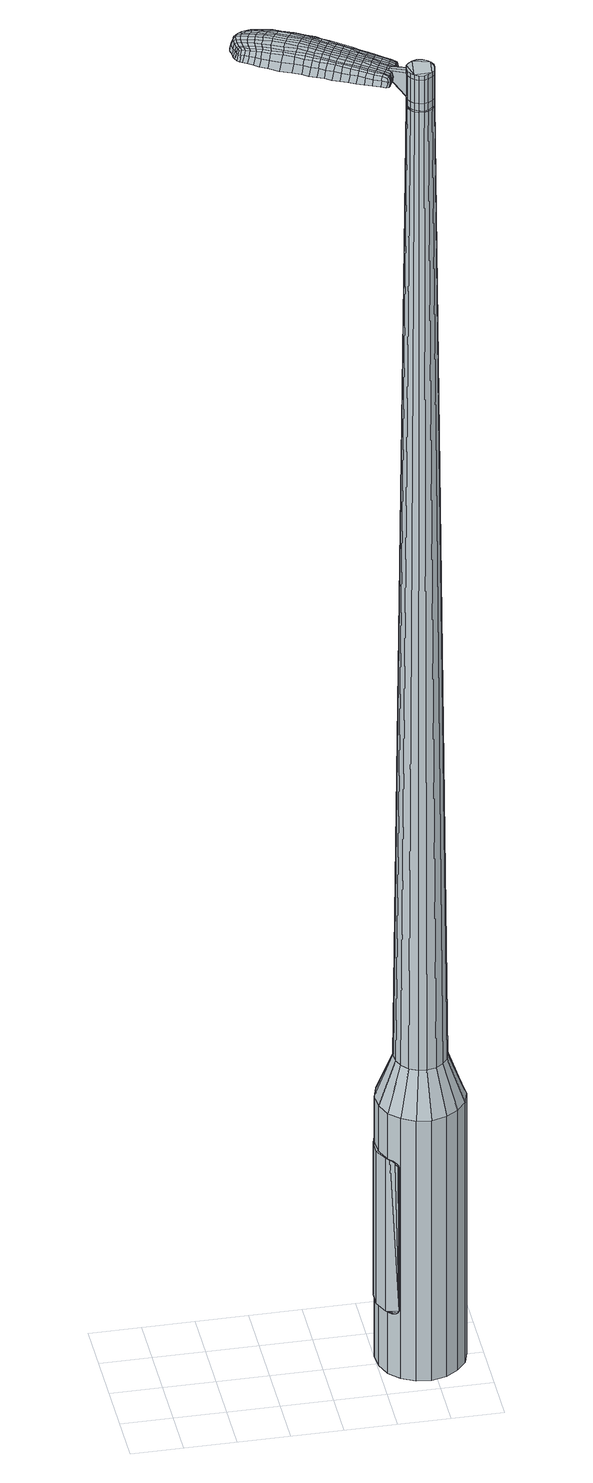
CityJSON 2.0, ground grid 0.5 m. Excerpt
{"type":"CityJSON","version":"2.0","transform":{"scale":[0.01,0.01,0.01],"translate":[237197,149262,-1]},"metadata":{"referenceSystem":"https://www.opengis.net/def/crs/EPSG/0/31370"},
"CityObjects":{
"object1":{"type":"GenericCityObject","attributes":{"cluster":263,"mean_distance_to_centroid":0.296,"new_centroid_x":237199.44,"new_centroid_y":149262.57,"mean_distance_to_camera":9.33,"H1":-0.932,"H2":-3.97,"Z_final":112.11,"cluster2":-1,"proj_x":237200.84,"proj_y":149259.83,"id_line":44029,"bearing_l":243.05,"distance":3.08,"orientation":"right","G_obj":153.05},"geometry":[{"type":"MultiSurface","lod":"2","boundaries":[[[0,1,2,3]],[[1,4,5,2]],[[4,6,7,5]],[[6,8,9,7]],[[8,10,11,9]],[[10,12,13,11]],[[12,14,15,13]],[[14,16,17,15]],[[16,18,19,17]],[[18,20,21,19]],[[20,22,23,21]],[[22,24,25,23]],[[24,26,27,25]],[[26,28,29,27]],[[28,30,31,29]],[[30,32,33,31]],[[32,34,35,33]],[[34,0,3,35]],[[36,37,38,39]],[[38,40,41,42]],[[41,43,42]],[[42,44,45,46]],[[45,47,46]],[[46,48,49,50]],[[49,51,50]],[[42,46,50,38]],[[50,52,39,38]],[[53,36,39]],[[2,5,7,35]],[[7,9,11,15]],[[11,13,15]],[[15,17,19,23]],[[19,21,23]],[[23,25,27,31]],[[27,29,31]],[[15,23,31,7]],[[31,33,35,7]],[[3,2,35]],[[1,0,54,55]],[[0,34,56,54]],[[34,32,57,56]],[[32,30,58,57]],[[30,28,59,58]],[[28,26,60,59]],[[26,24,61,60]],[[24,22,62,61]],[[22,20,63,62]],[[20,18,64,63]],[[18,16,65,64]],[[16,14,66,65]],[[14,12,67,66]],[[12,10,68,67]],[[10,8,69,68]],[[8,6,70,69]],[[6,4,71,70]],[[4,1,55,71]],[[55,54,72,73]],[[54,56,74,72]],[[56,57,75,74]],[[57,58,76,75]],[[58,59,77,76]],[[59,60,78,77]],[[60,61,79,78]],[[61,62,80,79]],[[62,63,81,80]],[[63,64,82,81]],[[64,65,83,82]],[[65,66,84,83]],[[66,67,85,84]],[[67,68,86,85]],[[68,69,87,86]],[[69,70,88,87]],[[70,71,89,88]],[[71,55,73,89]],[[90,91,92,73]],[[74,93,91,90]],[[94,95,93,74]],[[96,97,95,94]],[[77,98,97,96]],[[78,99,98,77]],[[100,101,99,78]],[[102,103,101,100]],[[81,104,103,102]],[[105,106,104,81]],[[83,107,106,105]],[[108,109,107,83]],[[85,110,109,108]],[[86,111,110,85]],[[87,112,111,86]],[[113,114,112,87]],[[115,116,114,113]],[[73,92,116,115]],[[117,118,119,120]],[[121,117,120,122]],[[123,121,122,124]],[[125,123,124,126]],[[127,125,126,128]],[[129,127,128,130]],[[131,129,130,132]],[[133,131,132,134]],[[135,133,134,136]],[[137,135,136,138]],[[139,137,138,140]],[[141,139,140,142]],[[143,141,142,144]],[[145,143,144,146]],[[147,145,146,148]],[[149,147,148,150]],[[72,90,73]],[[72,74,90]],[[75,94,74]],[[75,76,96,94]],[[76,77,96]],[[79,100,78]],[[79,80,102,100]],[[80,81,102]],[[82,105,81]],[[82,83,105]],[[84,108,83]],[[84,85,108]],[[88,113,87]],[[88,89,115,113]],[[89,73,115]],[[151,92,91]],[[152,116,92]],[[152,153,114,116]],[[153,112,114]],[[154,109,110]],[[154,107,109]],[[155,106,107]],[[155,104,106]],[[156,103,104]],[[156,157,101,103]],[[157,99,101]],[[158,97,98]],[[158,159,95,97]],[[159,93,95]],[[151,91,93]],[[39,52,149,160]],[[92,151,161,150]],[[53,39,160,118]],[[151,93,119,161]],[[36,53,118,117]],[[93,159,120,119]],[[37,36,117,121]],[[159,158,122,120]],[[38,37,121,123]],[[158,98,124,122]],[[40,38,123,125]],[[98,99,126,124]],[[41,40,125,127]],[[99,157,128,126]],[[43,41,127,129]],[[157,156,130,128]],[[42,43,129,131]],[[156,104,132,130]],[[44,42,131,133]],[[104,155,134,132]],[[45,44,133,135]],[[155,107,136,134]],[[47,45,135,137]],[[107,154,138,136]],[[46,47,137,139]],[[154,110,140,138]],[[48,46,139,141]],[[110,111,142,140]],[[49,48,141,143]],[[111,112,144,142]],[[51,49,143,145]],[[112,153,146,144]],[[50,51,145,147]],[[153,152,148,146]],[[52,50,147,149]],[[152,92,150,148]],[[149,150,162,163]],[[150,161,164,162]],[[161,119,165,164]],[[119,118,166,165]],[[118,160,167,166]],[[160,149,163,167]],[[168,169,170,171]],[[172,168,171,173]],[[168,172,174,175]],[[169,168,175,176]],[[177,178,179,180]],[[181,177,180,182]],[[177,181,183,184]],[[178,177,184,185]],[[186,187,188,189]],[[190,186,189,191]],[[186,190,192,193]],[[187,186,193,194]],[[195,196,197,198]],[[199,195,198,200]],[[195,199,201,202]],[[196,195,202,203]],[[204,205,206,207]],[[208,204,207,209]],[[204,208,210,211]],[[205,204,211,212]],[[213,214,215,216]],[[217,213,216,218]],[[213,217,219,220]],[[214,213,220,221]],[[222,223,224,225]],[[214,222,225,215]],[[222,214,221,226]],[[223,222,226,227]],[[228,229,230,231]],[[223,228,231,224]],[[228,223,227,232]],[[229,228,232,233]],[[234,172,173,235]],[[229,234,235,230]],[[234,229,233,236]],[[172,234,236,174]],[[237,238,239,240]],[[241,237,240,242]],[[237,241,243,244]],[[238,237,244,245]],[[246,247,248,249]],[[238,246,249,239]],[[246,238,245,250]],[[247,246,250,251]],[[252,253,254,255]],[[247,252,255,248]],[[252,247,251,256]],[[253,252,256,257]],[[258,259,260,261]],[[253,258,261,254]],[[258,253,257,262]],[[259,258,262,263]],[[264,169,176,265]],[[259,264,265,260]],[[264,259,263,266]],[[169,264,266,170]],[[267,268,269,270]],[[271,267,270,272]],[[267,271,273,274]],[[268,267,274,275]],[[276,277,278,279]],[[268,276,279,269]],[[276,268,275,280]],[[277,276,280,281]],[[282,283,284,285]],[[277,282,285,278]],[[282,277,281,286]],[[283,282,286,287]],[[288,181,182,289]],[[283,288,289,284]],[[288,283,287,290]],[[181,288,290,183]],[[291,292,293,294]],[[295,291,294,296]],[[291,295,297,298]],[[292,291,298,299]],[[300,301,302,303]],[[292,300,303,293]],[[300,292,299,304]],[[301,300,304,305]],[[306,307,308,309]],[[301,306,309,302]],[[306,301,305,310]],[[307,306,310,311]],[[312,313,314,315]],[[307,312,315,308]],[[312,307,311,316]],[[313,312,316,317]],[[318,178,185,319]],[[313,318,319,314]],[[318,313,317,320]],[[178,318,320,179]],[[321,207,206,322]],[[323,321,322,324]],[[321,323,325,326]],[[207,321,326,209]],[[327,323,324,328]],[[329,327,328,330]],[[327,329,331,332]],[[323,327,332,325]],[[333,329,330,334]],[[335,333,334,336]],[[333,335,337,338]],[[329,333,338,331]],[[339,335,336,340]],[[341,339,340,342]],[[339,341,343,344]],[[335,339,344,337]],[[345,341,342,346]],[[196,345,346,197]],[[345,196,203,347]],[[341,345,347,343]],[[348,349,194,193]],[[350,348,193,192]],[[348,350,351,352]],[[349,348,352,353]],[[354,355,353,352]],[[356,354,352,351]],[[354,356,357,358]],[[355,354,358,359]],[[360,361,359,358]],[[362,360,358,357]],[[360,362,363,364]],[[361,360,364,365]],[[366,367,365,364]],[[368,366,364,363]],[[366,368,201,199]],[[367,366,199,200]],[[369,370,371,372]],[[271,369,372,273]],[[369,271,272,373]],[[370,369,373,374]],[[375,190,191,376]],[[370,375,376,371]],[[375,370,374,377]],[[190,375,377,192]],[[378,379,380,381]],[[217,378,381,219]],[[378,217,218,382]],[[379,378,382,383]],[[384,385,386,387]],[[379,384,387,380]],[[384,379,383,388]],[[385,384,388,389]],[[390,187,194,391]],[[385,390,391,386]],[[390,385,389,392]],[[187,390,392,188]],[[393,394,395,396]],[[175,393,396,176]],[[393,175,174,397]],[[394,393,397,398]],[[399,400,401,402]],[[394,399,402,395]],[[399,394,398,403]],[[400,399,403,404]],[[405,198,197,406]],[[400,405,406,401]],[[405,400,404,407]],[[198,405,407,200]],[[408,409,410,411]],[[180,408,411,182]],[[408,180,179,412]],[[409,408,412,413]],[[414,202,201,415]],[[409,414,415,410]],[[414,409,413,416]],[[202,414,416,203]],[[417,418,419,420]],[[295,417,420,297]],[[417,295,296,421]],[[418,417,421,422]],[[423,208,209,424]],[[418,423,424,419]],[[423,418,422,425]],[[208,423,425,210]],[[426,427,428,429]],[[241,426,429,243]],[[426,241,242,430]],[[427,426,430,431]],[[432,433,434,435]],[[427,432,435,428]],[[432,427,431,436]],[[433,432,436,437]],[[438,205,212,439]],[[433,438,439,434]],[[438,433,437,440]],[[205,438,440,206]],[[441,442,431,430]],[[240,441,430,242]],[[441,240,239,443]],[[442,441,443,444]],[[445,446,437,436]],[[442,445,436,431]],[[445,442,444,447]],[[446,445,447,448]],[[449,322,206,440]],[[446,449,440,437]],[[449,446,448,450]],[[322,449,450,324]],[[451,452,453,454]],[[298,451,454,299]],[[451,298,297,420]],[[452,451,420,419]],[[455,326,325,456]],[[452,455,456,453]],[[455,452,419,424]],[[326,455,424,209]],[[457,458,444,443]],[[249,457,443,239]],[[457,249,248,459]],[[458,457,459,460]],[[461,462,448,447]],[[458,461,447,444]],[[461,458,460,463]],[[462,461,463,464]],[[465,328,324,450]],[[462,465,450,448]],[[465,462,464,466]],[[328,465,466,330]],[[467,468,469,470]],[[304,467,470,305]],[[467,304,299,454]],[[468,467,454,453]],[[471,332,331,472]],[[468,471,472,469]],[[471,468,453,456]],[[332,471,456,325]],[[473,474,460,459]],[[255,473,459,248]],[[473,255,254,475]],[[474,473,475,476]],[[477,478,464,463]],[[474,477,463,460]],[[477,474,476,479]],[[478,477,479,480]],[[481,334,330,466]],[[478,481,466,464]],[[481,478,480,482]],[[334,481,482,336]],[[483,484,485,486]],[[310,483,486,311]],[[483,310,305,470]],[[484,483,470,469]],[[487,338,337,488]],[[484,487,488,485]],[[487,484,469,472]],[[338,487,472,331]],[[489,490,476,475]],[[261,489,475,254]],[[489,261,260,491]],[[490,489,491,492]],[[493,494,480,479]],[[490,493,479,476]],[[493,490,492,495]],[[494,493,495,496]],[[497,340,336,482]],[[494,497,482,480]],[[497,494,496,498]],[[340,497,498,342]],[[499,500,501,502]],[[316,499,502,317]],[[499,316,311,486]],[[500,499,486,485]],[[503,344,343,504]],[[500,503,504,501]],[[503,500,485,488]],[[344,503,488,337]],[[505,506,492,491]],[[265,505,491,260]],[[505,265,176,396]],[[506,505,396,395]],[[507,508,496,495]],[[506,507,495,492]],[[507,506,395,402]],[[508,507,402,401]],[[509,346,342,498]],[[508,509,498,496]],[[509,508,401,406]],[[346,509,406,197]],[[510,511,413,412]],[[320,510,412,179]],[[510,320,317,502]],[[511,510,502,501]],[[512,347,203,416]],[[511,512,416,413]],[[512,511,501,504]],[[347,512,504,343]],[[513,514,374,373]],[[270,513,373,272]],[[513,270,269,515]],[[514,513,515,516]],[[517,350,192,377]],[[514,517,377,374]],[[517,514,516,518]],[[350,517,518,351]],[[519,520,521,522]],[[220,519,522,221]],[[519,220,219,381]],[[520,519,381,380]],[[523,524,525,526]],[[520,523,526,521]],[[523,520,380,387]],[[524,523,387,386]],[[527,349,353,528]],[[524,527,528,525]],[[527,524,386,391]],[[349,527,391,194]],[[529,530,516,515]],[[279,529,515,269]],[[529,279,278,531]],[[530,529,531,532]],[[533,356,351,518]],[[530,533,518,516]],[[533,530,532,534]],[[356,533,534,357]],[[535,536,537,538]],[[226,535,538,227]],[[535,226,221,522]],[[536,535,522,521]],[[539,540,541,542]],[[536,539,542,537]],[[539,536,521,526]],[[540,539,526,525]],[[543,355,359,544]],[[540,543,544,541]],[[543,540,525,528]],[[355,543,528,353]],[[545,546,532,531]],[[285,545,531,278]],[[545,285,284,547]],[[546,545,547,548]],[[549,362,357,534]],[[546,549,534,532]],[[549,546,548,550]],[[362,549,550,363]],[[551,552,553,554]],[[232,551,554,233]],[[551,232,227,538]],[[552,551,538,537]],[[555,556,557,558]],[[552,555,558,553]],[[555,552,537,542]],[[556,555,542,541]],[[559,361,365,560]],[[556,559,560,557]],[[559,556,541,544]],[[361,559,544,359]],[[561,562,548,547]],[[289,561,547,284]],[[561,289,182,411]],[[562,561,411,410]],[[563,368,363,550]],[[562,563,550,548]],[[563,562,410,415]],[[368,563,415,201]],[[564,565,398,397]],[[236,564,397,174]],[[564,236,233,554]],[[565,564,554,553]],[[566,567,404,403]],[[565,566,403,398]],[[566,565,553,558]],[[567,566,558,557]],[[568,367,200,407]],[[567,568,407,404]],[[568,567,557,560]],[[367,568,560,365]],[[569,570,571,572]],[[572,571,573,574]],[[575,573,571,576]],[[576,571,570,577]],[[578,579,580,581]],[[581,580,582,583]],[[584,582,580,585]],[[585,580,579,586]],[[587,588,589,590]],[[590,589,591,592]],[[593,591,589,594]],[[594,589,588,595]],[[596,597,598,599]],[[599,598,600,601]],[[602,600,598,603]],[[603,598,597,604]],[[605,606,607,608]],[[608,607,609,610]],[[611,609,607,612]],[[612,607,606,613]],[[614,615,616,617]],[[617,616,618,619]],[[620,618,616,621]],[[621,616,615,622]],[[623,624,625,626]],[[626,625,615,614]],[[622,615,625,627]],[[627,625,624,628]],[[629,630,631,632]],[[632,631,624,623]],[[628,624,631,633]],[[633,631,630,634]],[[574,573,635,636]],[[636,635,630,629]],[[634,630,635,637]],[[637,635,573,575]],[[638,639,640,641]],[[641,640,642,643]],[[644,642,640,645]],[[645,640,639,646]],[[647,648,649,650]],[[650,649,639,638]],[[646,639,649,651]],[[651,649,648,652]],[[653,654,655,656]],[[656,655,648,647]],[[652,648,655,657]],[[657,655,654,658]],[[659,660,661,662]],[[662,661,654,653]],[[658,654,661,663]],[[663,661,660,664]],[[577,570,665,666]],[[666,665,660,659]],[[664,660,665,667]],[[667,665,570,569]],[[668,669,670,671]],[[671,670,672,673]],[[674,672,670,675]],[[675,670,669,676]],[[677,678,679,680]],[[680,679,669,668]],[[676,669,679,681]],[[681,679,678,682]],[[683,684,685,686]],[[686,685,678,677]],[[682,678,685,687]],[[687,685,684,688]],[[583,582,689,690]],[[690,689,684,683]],[[688,684,689,691]],[[691,689,582,584]],[[692,693,694,695]],[[695,694,696,697]],[[698,696,694,699]],[[699,694,693,700]],[[701,702,703,704]],[[704,703,693,692]],[[700,693,703,705]],[[705,703,702,706]],[[707,708,709,710]],[[710,709,702,701]],[[706,702,709,711]],[[711,709,708,712]],[[713,714,715,716]],[[716,715,708,707]],[[712,708,715,717]],[[717,715,714,718]],[[586,579,719,720]],[[720,719,714,713]],[[718,714,719,721]],[[721,719,579,578]],[[605,608,722,723]],[[723,722,724,725]],[[726,724,722,727]],[[727,722,608,610]],[[725,724,728,729]],[[729,728,730,731]],[[732,730,728,733]],[[733,728,724,726]],[[731,730,734,735]],[[735,734,736,737]],[[738,736,734,739]],[[739,734,730,732]],[[737,736,740,741]],[[741,740,742,743]],[[744,742,740,745]],[[745,740,736,738]],[[743,742,746,747]],[[747,746,597,596]],[[604,597,746,748]],[[748,746,742,744]],[[595,749,750,594]],[[594,750,751,593]],[[752,751,750,753]],[[753,750,749,754]],[[754,755,756,753]],[[753,756,757,752]],[[758,757,756,759]],[[759,756,755,760]],[[760,761,762,759]],[[759,762,763,758]],[[764,763,762,765]],[[765,762,761,766]],[[766,767,768,765]],[[765,768,769,764]],[[602,769,768,600]],[[600,768,767,601]],[[770,771,772,773]],[[773,772,672,674]],[[673,672,772,774]],[[774,772,771,775]],[[592,591,776,777]],[[777,776,771,770]],[[775,771,776,778]],[[778,776,591,593]],[[779,780,781,782]],[[782,781,618,620]],[[619,618,781,783]],[[783,781,780,784]],[[785,786,787,788]],[[788,787,780,779]],[[784,780,787,789]],[[789,787,786,790]],[[595,588,791,792]],[[792,791,786,785]],[[790,786,791,793]],[[793,791,588,587]],[[794,795,796,797]],[[797,796,576,577]],[[575,576,796,798]],[[798,796,795,799]],[[800,801,802,803]],[[803,802,795,794]],[[799,795,802,804]],[[804,802,801,805]],[[596,599,806,807]],[[807,806,801,800]],[[805,801,806,808]],[[808,806,599,601]],[[809,810,811,812]],[[812,811,581,583]],[[578,581,811,813]],[[813,811,810,814]],[[602,603,815,816]],[[816,815,810,809]],[[814,810,815,817]],[[817,815,603,604]],[[818,819,696,820]],[[820,696,698]],[[697,696,821]],[[821,696,819,822]],[[610,609,823,824]],[[824,823,819,818]],[[822,819,823,825]],[[825,823,609,611]],[[826,827,828]],[[828,827,642,644]],[[643,642,827,829]],[[829,827,826,830]],[[831,832,833,834]],[[834,833,826,828]],[[830,826,833,835]],[[835,833,832,836]],[[613,606,837,838]],[[838,837,832,831]],[[836,832,837,839]],[[839,837,606,605]],[[830,840,841,829]],[[829,841,641,643]],[[638,641,841,842]],[[841,840,842]],[[836,843,844,835]],[[835,844,840,830]],[[842,840,844,845]],[[845,844,843,846]],[[605,723,847,839]],[[839,847,843,836]],[[846,843,847,848]],[[848,847,723,725]],[[849,850,851,852]],[[852,851,699,700]],[[698,699,851,820]],[[820,851,850,818]],[[726,727,853,854]],[[854,853,850,849]],[[818,850,853,824]],[[824,853,727,610]],[[855,856,842]],[[842,856,650,638]],[[647,650,856,857]],[[857,856,855,858]],[[846,859,860,845]],[[845,860,855,842]],[[858,855,860,861]],[[861,860,859,862]],[[725,729,863,848]],[[848,863,859,846]],[[862,859,863,864]],[[864,863,729,731]],[[865,866,867,868]],[[868,867,705,706]],[[700,705,867,852]],[[852,867,866,849]],[[732,733,869,870]],[[870,869,866,865]],[[849,866,869,854]],[[854,869,733,726]],[[858,871,857]],[[857,871,656,647]],[[653,656,871,872]],[[872,871,873]],[[862,874,875,861]],[[861,875,871,858]],[[873,871,875,876]],[[876,875,874,877]],[[731,735,878,864]],[[864,878,874,862]],[[877,874,878,879]],[[879,878,735,737]],[[880,881,882,883]],[[883,882,711,712]],[[706,711,882,868]],[[868,882,881,865]],[[738,739,884,885]],[[885,884,881,880]],[[865,881,884,870]],[[870,884,739,732]],[[873,886,887,872]],[[872,887,662,653]],[[659,662,887,888]],[[888,887,886,889]],[[877,890,891,876]],[[876,891,886,873]],[[889,886,891,892]],[[892,891,890,893]],[[737,741,894,879]],[[879,894,890,877]],[[893,890,894,895]],[[895,894,741,743]],[[896,897,898,899]],[[899,898,717,718]],[[712,717,898,883]],[[883,898,897,880]],[[744,745,900,901]],[[901,900,897,896]],[[880,897,900,885]],[[885,900,745,738]],[[889,902,903,888]],[[888,903,666,659]],[[577,666,903,797]],[[797,903,902,794]],[[893,904,905,892]],[[892,905,902,889]],[[794,902,905,803]],[[803,905,904,800]],[[743,747,906,895]],[[895,906,904,893]],[[800,904,906,807]],[[807,906,747,596]],[[814,907,908,813]],[[813,908,721,578]],[[718,721,908,899]],[[899,908,907,896]],[[604,748,909,817]],[[817,909,907,814]],[[896,907,909,901]],[[901,909,748,744]],[[775,910,911,774]],[[774,911,671,673]],[[668,671,911,912]],[[912,911,910,913]],[[593,751,914,778]],[[778,914,910,775]],[[913,910,914,915]],[[915,914,751,752]],[[916,917,918,919]],[[919,918,621,622]],[[620,621,918,782]],[[782,918,917,779]],[[920,921,922,923]],[[923,922,917,916]],[[779,917,922,788]],[[788,922,921,785]],[[754,749,924,925]],[[925,924,921,920]],[[785,921,924,792]],[[792,924,749,595]],[[913,926,927,912]],[[912,927,680,668]],[[677,680,927,928]],[[928,927,926,929]],[[752,757,930,915]],[[915,930,926,913]],[[929,926,930,931]],[[931,930,757,758]],[[932,933,934,935]],[[935,934,627,628]],[[622,627,934,919]],[[919,934,933,916]],[[936,937,938,939]],[[939,938,933,932]],[[916,933,938,923]],[[923,938,937,920]],[[760,755,940,941]],[[941,940,937,936]],[[920,937,940,925]],[[925,940,755,754]],[[929,942,943,928]],[[928,943,686,677]],[[683,686,943,944]],[[944,943,942,945]],[[758,763,946,931]],[[931,946,942,929]],[[945,942,946,947]],[[947,946,763,764]],[[948,949,950,951]],[[951,950,633,634]],[[628,633,950,935]],[[935,950,949,932]],[[952,953,954,955]],[[955,954,949,948]],[[932,949,954,939]],[[939,954,953,936]],[[766,761,956,957]],[[957,956,953,952]],[[936,953,956,941]],[[941,956,761,760]],[[945,958,959,944]],[[944,959,690,683]],[[583,690,959,812]],[[812,959,958,809]],[[764,769,960,947]],[[947,960,958,945]],[[809,958,960,816]],[[816,960,769,602]],[[799,961,962,798]],[[798,962,637,575]],[[634,637,962,951]],[[951,962,961,948]],[[805,963,964,804]],[[804,964,961,799]],[[948,961,964,955]],[[955,964,963,952]],[[601,767,965,808]],[[808,965,963,805]],[[952,963,965,957]],[[957,965,767,766]],[[569,572,171,170]],[[572,574,173,171]],[[584,585,184,183]],[[585,586,185,184]],[[587,590,189,188]],[[590,592,191,189]],[[611,612,211,210]],[[612,613,212,211]],[[614,617,216,215]],[[617,619,218,216]],[[623,626,225,224]],[[626,614,215,225]],[[629,632,231,230]],[[632,623,224,231]],[[574,636,235,173]],[[636,629,230,235]],[[644,645,244,243]],[[645,646,245,244]],[[646,651,250,245]],[[651,652,251,250]],[[652,657,256,251]],[[657,658,257,256]],[[658,663,262,257]],[[663,664,263,262]],[[664,667,266,263]],[[667,569,170,266]],[[674,675,274,273]],[[675,676,275,274]],[[676,681,280,275]],[[681,682,281,280]],[[682,687,286,281]],[[687,688,287,286]],[[688,691,290,287]],[[691,584,183,290]],[[692,695,294,293]],[[695,697,296,294]],[[701,704,303,302]],[[704,692,293,303]],[[707,710,309,308]],[[710,701,302,309]],[[713,716,315,314]],[[716,707,308,315]],[[586,720,319,185]],[[720,713,314,319]],[[770,773,372,371]],[[773,674,273,372]],[[592,777,376,191]],[[777,770,371,376]],[[619,783,382,218]],[[783,784,383,382]],[[784,789,388,383]],[[789,790,389,388]],[[790,793,392,389]],[[793,587,188,392]],[[697,821,421,296]],[[821,822,422,421]],[[822,825,425,422]],[[825,611,210,425]],[[828,429,428]],[[828,644,243,429]],[[831,834,435,434]],[[834,828,428,435]],[[613,838,439,212]],[[838,831,434,439]],[[966,967,968,969]],[[970,971,969,968]],[[972,973,974,975]],[[976,977,978,979]],[[967,980,981,968]],[[982,970,968,981]],[[983,972,975,984]],[[985,986,977,976]],[[980,987,988,981]],[[988,989,982,981]],[[990,983,984,991]],[[992,986,985,993]],[[987,994,995,988]],[[995,996,989,988]],[[997,990,991,998]],[[999,992,993,1000]],[[1001,1002,1003,1004]],[[1005,1006,1002,1001]],[[1005,1007,1008,1006]],[[1007,1009,1010,1008]],[[1011,1012,1013,1014]],[[1015,1016,1012,1011]],[[1017,1018,1016,1015]],[[1019,1020,1018,1017]],[[1014,1003,1002,1011]],[[1011,1002,1006,1015]],[[1006,1008,1017,1015]],[[1008,1010,1019,1017]],[[975,974,971,970]],[[984,975,970,982]],[[989,991,984,982]],[[996,998,991,989]],[[976,979,973,972]],[[985,976,972,983]],[[993,985,983,990]],[[1000,993,990,997]],[[977,1001,1004,978]],[[986,1005,1001,977]],[[1007,1005,986,992]],[[1009,1007,992,999]],[[1021,1022,1023,1024]],[[1023,1025,1026,1027]],[[1023,1027,1028,1029]],[[1023,1029,1024]],[[1030,1021,1024,1031]],[[1032,1031,1024,1033]],[[1034,1033,1024]],[[1035,1023,1022,1036]],[[1037,1035,1036,1038]],[[1039,1037,1038,1040]],[[1041,1039,1040,1042]],[[1043,1041,1042,1044]],[[1044,1045,1046,1047]],[[1044,1047,1048,1049]],[[1044,1049,1050,1051]],[[1050,1052,1053,1054]],[[1050,1054,1055,1056]],[[1050,1056,1051]],[[1044,1051,1043]],[[1057,1058,1022,1021]],[[1059,1060,1025,1023]],[[1061,1062,1034,1024]],[[1058,1063,1036,1022]],[[1064,1059,1023,1035]],[[1063,1065,1038,1036]],[[1066,1064,1035,1037]],[[1065,1067,1040,1038]],[[1068,1066,1037,1039]],[[1067,1069,1042,1040]],[[1070,1068,1039,1041]],[[1069,1071,1044,1042]],[[1072,1070,1041,1043]],[[1071,1073,1045,1044]],[[1074,1075,1052,1050]],[[1076,1072,1043,1051]],[[1046,1045,1073,1077]],[[1047,1046,1077,1078]],[[1048,1047,1078,1079]],[[1049,1048,1079,1080]],[[1050,1049,1080,1074]],[[1081,1057,1021,1030]],[[1082,1081,1030,1031]],[[1083,1082,1031,1032]],[[1084,1083,1032,1033]],[[1062,1084,1033,1034]],[[1026,1025,1060,1085]],[[1053,1052,1075,1086]],[[1027,1026,1085,1087]],[[1028,1027,1087,1088]],[[1029,1028,1088,1089]],[[1024,1029,1089,1061]],[[1054,1053,1086,1090]],[[1055,1054,1090,1091]],[[1056,1055,1091,1092]],[[1051,1056,1092,1076]]]}]}
},
"vertices":[
[204,76,384],[213,87,384],[213,87,96],[204,76,96],[226,95,384],[226,95,96],[240,99,384],[240,99,96],[254,97,384],[254,97,96],[268,90,384],[268,90,96],[278,80,384],[278,80,96],[283,66,384],[283,66,96],[284,51,384],[284,51,96],[280,37,384],[280,37,96],[271,26,384],[271,26,96],[259,18,384],[259,18,96],[244,14,384],[244,14,96],[230,16,384],[230,16,96],[217,23,384],[217,23,96],[207,33,384],[207,33,96],[201,47,384],[201,47,96],[200,62,384],[200,62,96],[229,54,1524],[231,49,1524],[234,46,1524],[230,63,1524],[238,44,1524],[243,43,1524],[251,47,1524],[247,44,1524],[254,50,1524],[255,55,1524],[253,64,1524],[255,60,1524],[250,67,1524],[246,69,1524],[237,69,1524],[241,70,1524],[233,66,1524],[229,58,1524],[220,68,429],[225,75,429],[217,60,429],[218,51,429],[221,43,429],[227,36,429],[235,32,429],[243,31,429],[252,33,429],[259,38,429],[265,45,429],[267,53,429],[267,62,429],[263,70,429],[257,77,429],[249,81,429],[241,82,429],[232,80,429],[230,63,1483],[233,66,1483],[229,58,1483],[229,54,1483],[231,49,1483],[234,46,1483],[238,44,1483],[243,43,1483],[247,44,1483],[251,47,1483],[254,50,1483],[255,55,1483],[255,60,1483],[253,64,1483],[250,67,1483],[246,69,1483],[241,70,1483],[237,69,1483],[231,62,1483],[231,62,1485],[233,66,1485],[229,58,1485],[230,54,1483],[230,54,1485],[231,50,1483],[231,50,1485],[234,46,1485],[238,44,1485],[243,44,1483],[243,44,1485],[247,45,1483],[247,45,1485],[251,47,1485],[254,51,1483],[254,51,1485],[255,55,1485],[255,59,1483],[255,59,1485],[253,64,1485],[250,67,1485],[246,69,1485],[241,69,1483],[241,69,1485],[237,68,1483],[237,68,1485],[229,54,1519],[229,58,1519],[229,58,1493],[229,54,1493],[231,49,1519],[231,49,1493],[234,46,1519],[234,46,1493],[238,44,1519],[238,44,1493],[243,43,1519],[243,43,1493],[247,44,1519],[247,44,1493],[251,47,1519],[251,47,1493],[254,50,1519],[254,50,1493],[255,55,1519],[255,55,1493],[255,60,1519],[255,60,1493],[253,64,1519],[253,64,1493],[250,67,1519],[250,67,1493],[246,69,1519],[246,69,1493],[241,70,1519],[241,70,1493],[237,69,1519],[237,69,1493],[233,66,1519],[233,66,1493],[230,63,1485],[237,69,1485],[241,70,1485],[255,60,1485],[254,50,1485],[247,44,1485],[243,43,1485],[231,49,1485],[229,54,1485],[230,63,1519],[230,63,1493],[215,74,1513],[215,74,1518],[213,71,1513],[212,68,1513],[212,68,1518],[213,71,1518],[156,122,1519],[162,119,1518],[162,121,1509],[156,124,1510],[149,126,1519],[148,128,1510],[149,124,1526],[156,120,1525],[163,117,1525],[139,88,1519],[145,85,1518],[147,86,1525],[140,89,1525],[131,92,1519],[132,93,1526],[129,91,1510],[137,87,1510],[143,84,1509],[81,137,1519],[83,140,1519],[82,140,1513],[80,137,1513],[80,133,1519],[79,133,1513],[82,132,1524],[83,136,1524],[84,139,1524],[147,103,1530],[154,100,1529],[155,103,1529],[149,106,1530],[139,107,1531],[141,110,1531],[137,104,1530],[146,100,1530],[152,97,1529],[219,67,1512],[221,69,1512],[219,70,1517],[218,67,1517],[218,64,1512],[217,65,1517],[217,64,1506],[218,67,1506],[220,70,1506],[103,148,1519],[106,147,1519],[106,148,1512],[103,149,1512],[101,148,1518],[100,150,1512],[101,147,1522],[103,146,1523],[106,145,1524],[110,145,1519],[116,143,1519],[115,145,1512],[110,147,1512],[110,144,1524],[116,141,1525],[121,140,1519],[128,137,1519],[128,139,1511],[121,142,1511],[121,139,1526],[128,135,1526],[138,132,1519],[138,134,1510],[138,130,1526],[220,85,1513],[214,89,1513],[214,87,1518],[220,84,1517],[225,82,1512],[224,82,1516],[224,83,1506],[220,86,1507],[213,90,1507],[207,93,1514],[201,96,1515],[201,95,1520],[207,91,1519],[207,94,1507],[200,98,1507],[194,100,1515],[188,104,1516],[188,102,1522],[194,99,1521],[194,102,1508],[187,106,1508],[181,108,1517],[175,111,1517],[175,110,1524],[182,106,1523],[181,110,1508],[175,113,1509],[169,115,1518],[169,113,1524],[168,117,1509],[86,116,1519],[89,114,1519],[90,115,1524],[87,117,1523],[84,118,1518],[85,118,1522],[83,117,1512],[85,115,1512],[87,114,1512],[93,112,1519],[98,109,1519],[99,110,1525],[94,113,1524],[91,111,1512],[96,108,1512],[103,106,1519],[110,102,1519],[111,103,1526],[104,107,1526],[101,105,1511],[108,101,1511],[120,97,1519],[122,98,1526],[118,96,1510],[206,58,1513],[199,61,1513],[198,60,1507],[205,57,1507],[212,56,1512],[210,56,1506],[211,57,1516],[207,59,1517],[200,62,1518],[192,64,1514],[186,67,1515],[184,66,1507],[191,63,1507],[194,65,1519],[187,68,1520],[179,70,1515],[172,73,1516],[170,72,1508],[177,69,1508],[180,71,1521],[173,74,1522],[165,76,1517],[158,79,1517],[157,78,1509],[163,75,1508],[167,77,1523],[160,80,1524],[152,82,1518],[150,81,1509],[153,83,1524],[213,70,1519],[215,72,1519],[207,73,1520],[208,76,1520],[205,71,1520],[212,67,1519],[200,77,1522],[201,79,1522],[193,80,1523],[195,82,1523],[192,77,1523],[199,74,1521],[187,83,1524],[188,86,1524],[180,87,1525],[182,89,1525],[179,84,1525],[185,80,1524],[174,90,1526],[175,93,1526],[167,93,1527],[168,96,1527],[165,90,1527],[172,87,1526],[160,97,1528],[162,99,1528],[159,93,1528],[85,135,1527],[87,138,1527],[84,131,1526],[88,129,1527],[89,133,1528],[91,136,1528],[95,130,1529],[97,133,1529],[94,126,1528],[100,122,1530],[101,126,1530],[103,130,1530],[108,123,1531],[110,126,1531],[107,119,1530],[115,115,1531],[116,119,1531],[118,122,1531],[128,113,1531],[129,116,1531],[126,110,1531],[83,120,1518],[82,123,1519],[80,122,1513],[81,119,1513],[84,120,1523],[83,123,1523],[81,127,1519],[80,127,1513],[82,127,1524],[98,148,1518],[95,148,1518],[96,147,1523],[99,147,1523],[98,150,1513],[95,149,1513],[92,147,1519],[88,145,1519],[90,144,1524],[93,146,1523],[91,148,1513],[88,146,1513],[85,143,1519],[87,142,1524],[85,143,1513],[156,119,1528],[155,117,1528],[161,114,1528],[162,115,1527],[148,123,1528],[147,121,1529],[154,115,1529],[152,112,1530],[158,108,1529],[160,111,1528],[146,119,1529],[144,116,1530],[150,109,1530],[157,106,1529],[142,113,1531],[141,90,1528],[142,92,1529],[134,96,1529],[133,94,1528],[148,87,1527],[149,89,1528],[144,96,1529],[136,100,1530],[150,93,1528],[214,56,1512],[215,58,1512],[214,59,1517],[213,57,1517],[213,56,1506],[214,58,1506],[216,61,1512],[215,62,1517],[215,61,1506],[226,80,1512],[225,78,1512],[225,80,1506],[226,81,1506],[225,80,1517],[224,79,1517],[224,76,1512],[223,74,1512],[222,75,1506],[224,77,1506],[223,77,1517],[222,74,1517],[222,72,1512],[221,72,1506],[221,72,1517],[220,82,1519],[219,81,1519],[213,86,1520],[213,85,1520],[218,79,1519],[217,77,1519],[212,83,1520],[210,80,1520],[216,74,1519],[209,78,1520],[208,60,1519],[209,61,1519],[202,65,1520],[201,63,1520],[210,64,1519],[204,67,1520],[207,90,1521],[206,88,1521],[200,94,1522],[200,92,1522],[205,86,1521],[204,84,1521],[199,90,1522],[197,87,1523],[203,81,1522],[196,85,1523],[194,66,1521],[195,68,1521],[189,71,1522],[188,69,1522],[197,71,1521],[190,74,1522],[194,97,1523],[193,96,1523],[188,101,1524],[187,99,1524],[192,93,1523],[191,91,1524],[186,97,1525],[184,94,1525],[189,88,1524],[183,92,1525],[181,72,1523],[182,74,1523],[175,77,1524],[174,75,1524],[184,77,1524],[177,80,1525],[181,105,1525],[180,103,1525],[175,108,1526],[174,106,1526],[179,101,1526],[178,98,1526],[173,104,1527],[171,101,1527],[176,95,1526],[170,99,1527],[167,78,1525],[168,80,1525],[162,83,1526],[161,81,1526],[170,83,1526],[164,87,1527],[168,112,1527],[168,110,1527],[166,108,1527],[165,105,1528],[163,102,1528],[154,84,1527],[155,86,1527],[157,90,1528],[86,119,1525],[85,121,1525],[89,117,1526],[89,119,1526],[84,126,1526],[88,124,1527],[101,146,1525],[99,146,1525],[102,144,1526],[104,145,1525],[95,145,1525],[92,143,1526],[96,141,1527],[99,143,1526],[89,141,1526],[93,139,1527],[94,114,1526],[93,117,1527],[99,111,1527],[99,114,1528],[93,121,1528],[99,118,1529],[109,143,1526],[107,142,1527],[113,139,1528],[115,140,1527],[104,141,1527],[101,139,1528],[108,136,1529],[110,138,1528],[99,136,1528],[105,133,1530],[105,108,1528],[105,110,1529],[112,104,1528],[112,107,1529],[105,115,1529],[113,111,1530],[120,138,1528],[119,137,1528],[126,133,1529],[127,134,1528],[116,135,1529],[114,132,1530],[122,128,1530],[124,131,1530],[112,129,1530],[120,125,1531],[122,99,1529],[123,101,1529],[124,105,1530],[138,129,1528],[137,127,1529],[135,125,1530],[133,122,1530],[131,119,1531],[161,119,1509],[161,117,1518],[155,120,1518],[155,122,1509],[148,124,1519],[147,126,1510],[148,123,1525],[155,119,1525],[162,115,1525],[147,88,1525],[146,87,1518],[139,90,1518],[141,91,1525],[132,93,1519],[133,94,1525],[130,93,1510],[138,89,1509],[144,86,1509],[84,139,1513],[85,139,1519],[83,136,1519],[82,136,1513],[83,132,1519],[82,133,1513],[84,132,1524],[85,135,1524],[86,138,1524],[155,103,1528],[153,100,1528],[147,103,1529],[148,106,1529],[139,108,1529],[140,110,1529],[137,104,1529],[145,100,1529],[152,97,1528],[218,71,1516],[218,70,1512],[217,68,1512],[217,68,1516],[216,65,1512],[215,66,1516],[215,65,1506],[216,68,1506],[218,71,1506],[105,146,1512],[105,145,1519],[102,146,1518],[102,147,1512],[100,146,1518],[100,148,1512],[101,145,1522],[102,145,1523],[105,143,1523],[115,143,1512],[115,141,1519],[110,143,1519],[110,145,1512],[110,142,1524],[115,139,1525],[127,137,1511],[127,135,1519],[120,139,1519],[120,140,1511],[120,137,1525],[127,134,1526],[137,130,1519],[137,132,1510],[138,128,1526],[213,86,1518],[213,87,1513],[219,83,1513],[219,82,1517],[223,81,1512],[222,80,1515],[223,82,1506],[219,85,1506],[212,89,1507],[200,93,1520],[200,95,1514],[206,91,1514],[206,90,1519],[206,92,1507],[199,96,1507],[187,101,1522],[187,102,1516],[193,99,1515],[193,97,1521],[193,100,1508],[186,104,1508],[174,108,1523],[174,110,1517],[180,106,1516],[180,104,1522],[180,108,1508],[174,112,1508],[168,113,1517],[168,112,1524],[167,115,1509],[91,117,1523],[90,116,1519],[87,118,1518],[88,119,1523],[86,119,1518],[87,120,1522],[84,118,1512],[86,117,1512],[88,115,1512],[100,111,1525],[99,110,1519],[94,113,1519],[95,114,1524],[92,113,1512],[97,110,1512],[112,105,1526],[111,104,1519],[104,107,1519],[105,108,1525],[102,107,1511],[109,103,1511],[121,99,1519],[123,99,1526],[119,98,1510],[199,62,1507],[200,63,1513],[207,60,1513],[206,59,1506],[212,58,1512],[210,58,1506],[211,59,1515],[208,61,1517],[201,64,1518],[185,68,1507],[186,69,1514],[193,66,1514],[192,65,1507],[194,67,1519],[187,70,1520],[171,74,1508],[173,75,1516],[179,72,1515],[178,71,1508],[181,73,1521],[174,76,1522],[157,80,1508],[159,81,1517],[166,78,1516],[164,77,1508],[167,79,1522],[161,82,1523],[152,84,1517],[151,83,1509],[154,85,1524],[213,70,1518],[214,73,1518],[206,74,1519],[207,76,1519],[205,71,1519],[211,68,1518],[200,77,1520],[201,79,1520],[193,80,1521],[194,83,1521],[192,78,1521],[198,74,1520],[186,84,1523],[188,86,1523],[180,87,1524],[181,89,1524],[178,84,1524],[185,81,1523],[173,90,1525],[174,93,1525],[167,94,1526],[168,96,1526],[165,91,1526],[172,87,1525],[160,97,1527],[161,100,1527],[158,94,1527],[88,137,1526],[87,134,1526],[86,131,1525],[89,129,1526],[90,132,1526],[92,135,1526],[97,133,1528],[96,130,1528],[95,126,1527],[101,123,1528],[102,126,1529],[104,129,1529],[110,126,1530],[108,123,1530],[107,119,1529],[115,115,1530],[116,119,1530],[118,122,1530],[129,116,1530],[128,113,1530],[126,110,1530],[83,123,1513],[84,123,1518],[85,121,1518],[83,120,1512],[86,121,1523],[85,123,1523],[83,128,1519],[82,127,1513],[84,127,1523],[97,145,1523],[96,146,1518],[99,146,1518],[99,145,1523],[98,148,1512],[96,147,1512],[91,143,1523],[90,143,1519],[93,145,1519],[94,144,1523],[92,146,1513],[89,144,1513],[87,141,1519],[88,141,1524],[86,142,1513],[161,113,1527],[154,117,1527],[155,118,1527],[161,114,1526],[148,122,1527],[147,121,1528],[158,108,1528],[151,112,1528],[153,114,1528],[159,111,1527],[145,119,1528],[144,116,1529],[150,109,1529],[156,106,1528],[142,113,1529],[134,97,1528],[142,93,1527],[141,91,1527],[134,95,1527],[148,88,1526],[148,90,1527],[144,96,1528],[136,100,1528],[150,93,1527],[212,60,1516],[213,59,1512],[212,59,1516],[211,58,1506],[212,59,1506],[214,62,1512],[214,63,1516],[213,62,1506],[223,79,1512],[224,80,1512],[223,81,1506],[223,80,1516],[222,79,1516],[220,76,1506],[221,75,1512],[222,77,1512],[222,78,1506],[221,77,1516],[220,75,1516],[220,73,1512],[219,73,1506],[219,73,1516],[218,81,1518],[219,82,1518],[212,85,1519],[216,77,1518],[217,79,1518],[211,83,1519],[210,80,1519],[215,75,1518],[209,78,1519],[202,65,1519],[208,62,1518],[208,61,1518],[201,64,1519],[210,65,1518],[203,68,1519],[206,88,1520],[206,89,1520],[199,93,1521],[199,92,1521],[203,84,1520],[204,86,1520],[198,90,1521],[197,87,1521],[202,82,1520],[195,85,1521],[188,71,1521],[195,68,1520],[195,67,1520],[188,70,1521],[197,71,1520],[190,74,1521],[193,96,1522],[187,100,1523],[186,99,1523],[190,91,1522],[191,93,1522],[185,97,1523],[184,94,1524],[189,89,1523],[182,92,1524],[175,78,1523],[182,74,1522],[181,73,1522],[174,76,1523],[183,77,1522],[176,81,1523],[180,103,1524],[180,104,1524],[174,107,1525],[173,106,1525],[177,98,1525],[178,101,1524],[172,104,1525],[171,101,1526],[176,95,1525],[169,99,1526],[162,84,1525],[168,81,1524],[168,79,1524],[161,82,1525],[170,84,1524],[163,87,1525],[167,110,1526],[168,111,1526],[164,105,1527],[166,108,1526],[163,102,1527],[155,87,1526],[154,85,1526],[157,90,1526],[87,122,1524],[88,120,1524],[91,118,1525],[90,120,1525],[86,126,1525],[89,124,1525],[102,143,1525],[99,144,1524],[101,144,1524],[104,143,1525],[96,140,1526],[93,142,1525],[96,143,1524],[99,142,1525],[90,140,1525],[94,138,1526],[94,117,1526],[95,115,1526],[100,112,1526],[100,114,1527],[94,121,1526],[100,118,1527],[113,138,1527],[107,141,1526],[109,141,1526],[114,139,1526],[108,135,1528],[102,138,1527],[104,140,1526],[110,137,1527],[99,135,1527],[106,132,1528],[105,111,1527],[105,109,1527],[113,105,1527],[113,107,1528],[106,115,1528],[114,111,1529],[126,132,1528],[118,136,1527],[120,136,1527],[127,133,1527],[122,128,1529],[114,132,1529],[116,134,1528],[124,130,1528],[112,129,1529],[120,125,1530],[123,102,1528],[123,100,1528],[125,106,1529],[136,126,1528],[137,127,1528],[133,122,1529],[134,124,1529],[131,119,1530],[223,82,1508],[220,76,1508],[192,91,1509],[195,98,1509],[173,102,1510],[177,109,1510],[138,120,1512],[142,129,1512],[158,120,1511],[154,112,1511],[122,129,1513],[110,134,1514],[114,142,1514],[126,137,1513],[217,70,1508],[188,84,1509],[169,94,1510],[134,112,1512],[150,104,1511],[118,120,1513],[106,126,1514],[214,64,1508],[185,77,1509],[165,86,1510],[129,104,1512],[146,96,1511],[102,118,1514],[113,112,1513],[211,58,1508],[181,70,1509],[161,79,1510],[125,95,1512],[141,87,1511],[98,110,1514],[109,104,1513],[97,140,1514],[93,141,1514],[96,147,1514],[101,147,1514],[94,132,1514],[89,135,1514],[90,125,1514],[86,128,1514],[86,117,1514],[83,122,1514],[87,141,1515],[83,139,1515],[83,140,1515],[89,144,1515],[85,137,1515],[82,138,1515],[83,133,1515],[82,137,1515],[81,129,1515],[81,136,1515],[208,30,334],[205,34,334],[205,34,165],[215,23,171],[208,30,165],[210,28,165],[212,26,166],[213,24,167],[214,23,169],[210,28,334],[212,26,333],[213,24,332],[214,23,331],[215,23,328],[199,47,165],[199,47,334],[199,62,165],[199,62,334],[203,76,165],[203,76,334],[212,88,165],[212,88,334],[225,97,165],[225,97,334],[229,98,334],[232,99,334],[235,100,333],[237,100,332],[238,100,331],[239,100,328],[229,98,165],[239,100,171],[238,100,169],[237,100,167],[235,100,166],[232,99,165],[210,32,334],[207,35,334],[207,35,165],[210,32,165],[217,25,171],[217,25,328],[202,48,334],[202,48,165],[202,62,334],[202,62,165],[206,75,334],[206,75,165],[214,86,334],[214,86,165],[226,94,334],[226,94,165],[229,95,334],[239,98,328],[239,98,171],[229,95,165],[233,96,334],[236,97,333],[238,97,332],[239,98,331],[212,30,334],[214,28,333],[216,26,332],[216,25,331],[212,30,165],[239,98,169],[214,28,166],[216,26,167],[216,25,169],[238,97,167],[236,97,166],[233,96,165]
]}
